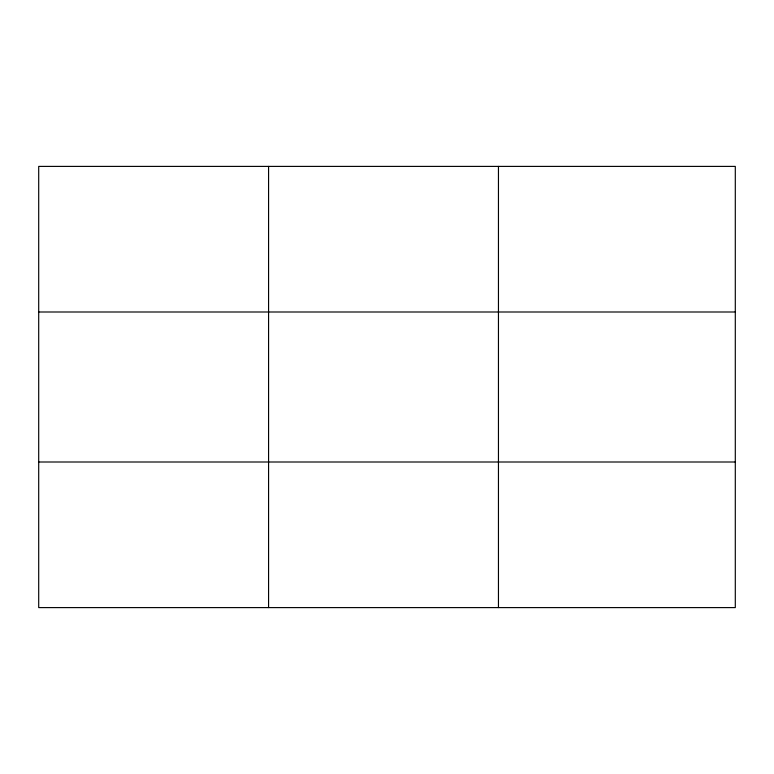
<?xml version="1.0" encoding="UTF-8"?>
<svg xmlns="http://www.w3.org/2000/svg" width="774" height="774" viewBox="0 0 774 774"><rect width="100%" height="100%" fill="white"/><g stroke="black" fill="none" stroke-linecap="round" stroke-linejoin="round"><path stroke-width="1.16" d="M268.578 166.4L268.578 607.6M498.456 166.4L498.456 607.6M735.3 311.999L735.3 166.4L38.7 166.4L38.7 607.6L735.3 607.6L735.3 311.999L38.7 311.999M38.7 462.001L735.3 462.001"/></g></svg>
